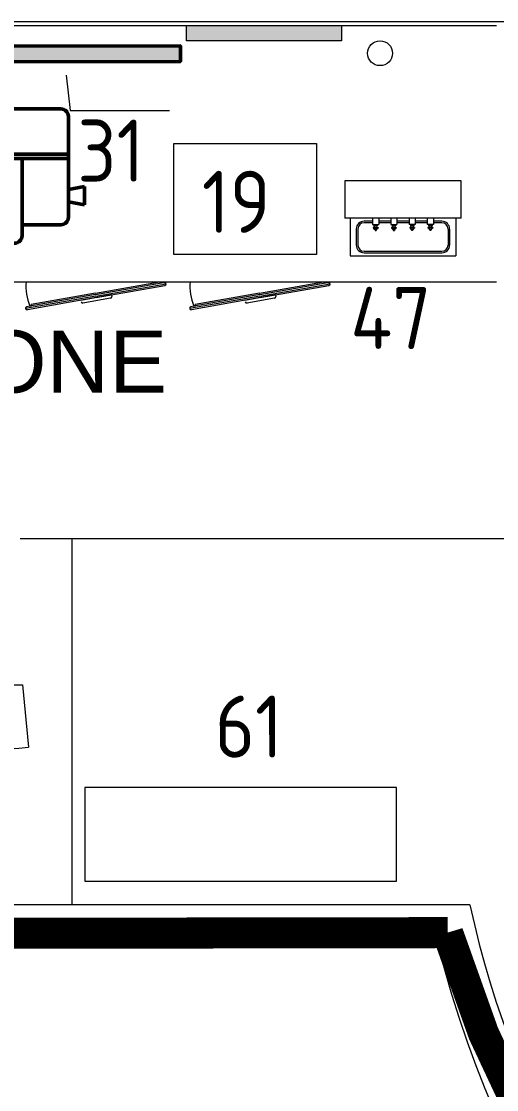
# Model space of a CAD drawing. Header units: millimetres. Extents: x 8265 to 78888, y 1905 to 34251.
# Drawn here: x 35629.5 to 35782.7, y 20045.4 to 20389.5 of the extents above; entities that cross this region are included whole.
import ezdxf
from ezdxf.enums import TextEntityAlignment as Align

# ---------------------------------------------------------------- set-up
doc = ezdxf.new("R2010")
doc.units = ezdxf.units.MM
doc.linetypes.add('HIDDEN', pattern=[9.525, 6.35, -3.175])
for name, color, linetype, lineweight in [('430_TAVOLATI_001-AM_0', 3, 'Continuous', 0), ('468_Bar attrezzature', 73, 'Continuous', 50), ('468_BAR_001-AM_0', 73, 'Continuous', 0), ('471_TESTI_POLIGONI_001-AM_0', 221, 'Continuous', 0), ('costruzioni', 10, 'Continuous', 0)]:
    doc.layers.add(name, color=color, linetype=linetype, lineweight=lineweight)
doc.styles.add('AREA', font='arial.ttf', dxfattribs={"height": 30})
doc.styles.get("Standard").update_dxf_attribs({"font": 'isocp.shx'})

# ---------------------------------------------------------------- blocks, each defined once
blk = doc.blocks.new('SUP-LOC1')
at = {"color": 0, "style": 'AREA'}
blk.add_text('mq', height=40, dxfattribs=at).set_placement((4.35, -34.77))
for tag, p in [('NAME_LOC', (15.4, 44.55)), ('AREA_AREA', (125.87, -34.77))]:
    blk.add_attdef(tag, p, '', height=40, dxfattribs=at)
blk = doc.blocks.new('AFFETTATRICE')
for p, q in [((-0.59, 42.11), (-12.69, 42.11)), ((-1.48, 41.75), (-11.43, 39.54)), ((-1.48, 41.75), (-1.48, 30.7)), ((-0.59, 43.93), (1.02, 43.93)), ((-0.59, 43.93), (-0.59, 30.7)), ((1.02, 43.93), (1.02, 30.7)), ((19.76, 42.11), (1.02, 42.11)), ((-15.11, 39.69), (-15.11, -6.04)), ((-12.69, 37.97), (-12.69, 18.94)), ((22.18, 34.3), (22.18, 39.69)), ((1.02, 34.3), (25.71, 34.3)), ((15.85, 33.79), (25.24, 33.79)), ((22.82, 31.45), (18.26, 31.45)), ((18.77, 31.45), (18.77, 15.69)), ((22.82, 13.27), (22.82, 31.45)), ((28.13, 31.88), (28.13, 8.86)), ((-1.48, 24.54), (-1.48, 15.16)), ((-0.59, 24.54), (-0.59, -8.46)), ((0.86, 24.54), (0.86, -8.46)), ((5.96, 27.25), (5.96, 27.25)), ((7.22, 24.73), (7.22, 24.73)), ((8.48, 27.25), (8.48, 27.25)), ((9.74, 24.73), (9.74, 24.73)), ((11, 27.25), (11, 27.25)), ((12.26, 24.73), (12.26, 24.73)), ((13.52, 27.25), (13.52, 27.25)), ((14.78, 24.73), (14.78, 24.73)), ((16.04, 27.25), (16.04, 27.25)), ((17.3, 24.73), (17.3, 24.73)), ((18.56, 27.25), (18.56, 27.25)), ((23.6, 27.25), (23.6, 27.25)), ((5.96, 22.21), (5.96, 22.21)), ((8.48, 22.21), (8.48, 22.21)), ((11, 22.21), (11, 22.21)), ((13.52, 22.21), (13.52, 22.21)), ((16.04, 22.21), (16.04, 22.21)), ((18.56, 22.21), (18.56, 22.21)), ((23.6, 22.21), (23.6, 22.21)), ((-1.48, 15.16), (-11.43, 17.37)), ((7.22, 19.68), (7.22, 19.68)), ((9.74, 19.68), (9.74, 19.68)), ((12.26, 19.68), (12.26, 19.68)), ((14.78, 19.68), (14.78, 19.68)), ((17.3, 19.68), (17.3, 19.68)), ((27.33, 17.78), (22.82, 17.78)), ((27.33, 15.97), (27.33, 17.78)), ((5.96, 17.16), (5.96, 17.16)), ((7.22, 14.64), (7.22, 14.64)), ((8.48, 17.16), (8.48, 17.16)), ((9.74, 14.64), (9.74, 14.64)), ((11, 17.16), (11, 17.16)), ((12.26, 14.64), (12.26, 14.64)), ((13.52, 17.16), (13.52, 17.16)), ((14.78, 14.64), (14.78, 14.64)), ((16.04, 17.16), (16.04, 17.16)), ((17.3, 14.64), (17.3, 14.64)), ((18.56, 17.16), (18.56, 17.16)), ((22.82, 15.97), (27.33, 15.97)), ((23.6, 17.16), (23.6, 17.16)), ((5.96, 12.12), (5.96, 12.12)), ((8.48, 12.12), (8.48, 12.12)), ((11, 12.12), (11, 12.12)), ((13.52, 12.12), (13.52, 12.12)), ((16.04, 12.12), (16.04, 12.12)), ((18.56, 12.12), (18.56, 12.12)), ((21.08, 12.12), (21.08, 12.12)), ((21.19, 13.27), (22.82, 13.27)), ((23.6, 12.12), (23.6, 12.12)), ((25.71, 6.44), (0.86, 6.44)), ((22.18, -6.04), (22.18, 6.44)), ((-12.69, -8.46), (19.76, -8.46)), ((10.88, -8.46), (9.89, -13.69)), ((14.83, -8.46), (15.81, -13.69)), ((9.89, -13.69), (15.81, -13.69))]:
    blk.add_line(p, q)
blk.add_lwpolyline([(-6.14, 28.28), (-6.14, 26.96, 0.414214), (-3.72, 24.54), (2.88, 24.54), (2.88, 30.7), (-3.72, 30.7, 0.414214)], format="xyb", close=True)
for centre, radius, start, end in [((-12.69, 39.69), 2.42, 90, 180), ((19.76, 39.69), 2.42, 0, 90), ((-11.08, 37.97), 1.61, 102.5288, 180), ((18.26, 33.87), 2.42, 181.8054, 270), ((22.82, 33.87), 2.42, 270, 358.1946), ((25.71, 31.88), 2.42, 0, 90), ((-11.08, 18.94), 1.61, 180, 257.4712), ((21.19, 15.69), 2.42, 180, 270), ((25.71, 8.86), 2.42, 270, 0), ((-12.69, -6.04), 2.42, 180, 270), ((19.76, -6.04), 2.42, 270, 0)]:
    blk.add_arc(centre, radius, start, end)

msp = doc.modelspace()

# ---------------------------------------------------------------- hatches: boundary and pattern name
at = {"layer": '468_BAR_001-AM_0'}
h = msp.add_hatch(color=253, dxfattribs=at)
h.dxf.hatch_style = 1
h.paths.add_polyline_path([(35682.76, 20388.21), (35732.76, 20388.21), (35732.76, 20383.21), (35682.76, 20383.21)])
h = msp.add_hatch(color=253, dxfattribs=at)
h.dxf.hatch_style = 1
h.paths.add_polyline_path([(35620.81, 20381.52), (35680.81, 20381.63), (35680.82, 20376.63), (35620.82, 20376.52)])

# ---------------------------------------------------------------- linework, layer by layer
at = {"layer": '430_TAVOLATI_001-AM_0'}
msp.add_line((35252.14, 20389.53), (35785.66, 20389.52), dxfattribs=at)
msp.add_line((35252.14, 20389.53), (35785.66, 20389.52), dxfattribs=at)
msp.add_line((35252.14, 20389.53), (35785.66, 20389.52), dxfattribs=at)
at = {"layer": '468_Bar attrezzature'}
msp.add_lwpolyline([(35620.81, 20381.52), (35680.81, 20381.63), (35680.82, 20376.63), (35620.82, 20376.52)], close=True, dxfattribs=at)
at = {"layer": '468_BAR_001-AM_0'}
for p, q in [((35257.12, 20388.21), (35782.72, 20388.21)), ((35257.12, 20388.21), (35782.72, 20388.21)), ((35733.78, 20338.13), (35733.78, 20326.13)), ((35771.28, 20338.13), (35733.78, 20338.13)), ((35771.28, 20326.13), (35771.28, 20338.13)), ((35771.28, 20326.13), (35733.78, 20326.13)), ((35735.49, 20326.13), (35735.49, 20313.97)), ((35742.71, 20326.13), (35742.71, 20324.13)), ((35744.7, 20326.13), (35744.7, 20324.13)), ((35748.59, 20326.13), (35748.59, 20324.13)), ((35750.59, 20326.13), (35750.59, 20324.13)), ((35754.48, 20326.13), (35754.48, 20324.13)), ((35756.47, 20326.13), (35756.47, 20324.13)), ((35760.36, 20326.13), (35760.36, 20324.13)), ((35762.35, 20326.13), (35762.35, 20324.13)), ((35769.57, 20326.13), (35769.57, 20313.97)), ((35737.49, 20322.63), (35737.49, 20317.47)), ((35737.99, 20322.63), (35737.99, 20317.47)), ((35742.71, 20325.13), (35739.99, 20325.13)), ((35742.71, 20324.63), (35739.99, 20324.63)), ((35742.71, 20324.13), (35744.7, 20324.13)), ((35742.92, 20323.16), (35744.49, 20323.16)), ((35742.92, 20323.16), (35742.92, 20322.92)), ((35743.02, 20323.12), (35742.92, 20323.16)), ((35743.02, 20322.96), (35742.92, 20322.92)), ((35742.92, 20322.92), (35744.49, 20322.92)), ((35743.02, 20323.12), (35743.02, 20322.96)), ((35743.02, 20323.12), (35744.39, 20323.12)), ((35743.02, 20322.96), (35744.39, 20322.96)), ((35743.15, 20324.13), (35743.15, 20323.69)), ((35743.15, 20324.07), (35744.26, 20324.07)), ((35743.15, 20323.97), (35744.26, 20323.97)), ((35743.15, 20323.86), (35744.26, 20323.86)), ((35743.15, 20323.76), (35744.26, 20323.76)), ((35743.15, 20323.69), (35744.26, 20323.69)), ((35743.45, 20323.69), (35743.45, 20323.63)), ((35743.96, 20323.69), (35743.96, 20323.63)), ((35744.26, 20324.13), (35744.26, 20323.69)), ((35744.39, 20323.12), (35744.49, 20323.16)), ((35744.39, 20323.12), (35744.39, 20322.96)), ((35744.39, 20322.96), (35744.49, 20322.92)), ((35744.49, 20323.16), (35744.49, 20322.92)), ((35748.59, 20325.13), (35744.7, 20325.13)), ((35748.59, 20324.63), (35744.7, 20324.63)), ((35748.59, 20324.13), (35750.59, 20324.13)), ((35748.9, 20323.12), (35748.8, 20323.16)), ((35748.8, 20323.16), (35748.8, 20322.92)), ((35748.8, 20323.16), (35750.38, 20323.16)), ((35748.9, 20322.96), (35748.8, 20322.92)), ((35748.8, 20322.92), (35750.38, 20322.92)), ((35748.9, 20323.12), (35750.28, 20323.12)), ((35748.9, 20323.12), (35748.9, 20322.96)), ((35748.9, 20322.96), (35750.28, 20322.96)), ((35749.04, 20324.13), (35749.04, 20323.69)), ((35749.04, 20324.07), (35750.14, 20324.07)), ((35749.04, 20323.97), (35750.14, 20323.97)), ((35749.04, 20323.86), (35750.14, 20323.86)), ((35749.04, 20323.76), (35750.14, 20323.76)), ((35749.04, 20323.69), (35750.14, 20323.69)), ((35749.33, 20323.69), (35749.33, 20323.63)), ((35749.85, 20323.69), (35749.85, 20323.63)), ((35750.14, 20324.13), (35750.14, 20323.69)), ((35750.28, 20323.12), (35750.38, 20323.16)), ((35750.28, 20323.12), (35750.28, 20322.96)), ((35750.28, 20322.96), (35750.38, 20322.92)), ((35750.38, 20323.16), (35750.38, 20322.92)), ((35754.48, 20325.13), (35750.59, 20325.13)), ((35754.48, 20324.63), (35750.59, 20324.63)), ((35756.47, 20324.13), (35754.48, 20324.13)), ((35756.26, 20323.16), (35754.69, 20323.16)), ((35754.79, 20323.12), (35754.69, 20323.16)), ((35754.69, 20323.16), (35754.69, 20322.92)), ((35754.79, 20322.96), (35754.69, 20322.92)), ((35756.26, 20322.92), (35754.69, 20322.92)), ((35756.16, 20323.12), (35754.79, 20323.12)), ((35754.79, 20323.12), (35754.79, 20322.96)), ((35756.16, 20322.96), (35754.79, 20322.96)), ((35754.92, 20324.13), (35754.92, 20323.69)), ((35756.03, 20324.07), (35754.92, 20324.07)), ((35756.03, 20323.97), (35754.92, 20323.97)), ((35756.03, 20323.86), (35754.92, 20323.86)), ((35756.03, 20323.76), (35754.92, 20323.76)), ((35756.03, 20323.69), (35754.92, 20323.69)), ((35755.21, 20323.69), (35755.21, 20323.63)), ((35755.73, 20323.69), (35755.73, 20323.63)), ((35756.03, 20324.13), (35756.03, 20323.69)), ((35756.16, 20323.12), (35756.26, 20323.16)), ((35756.16, 20323.12), (35756.16, 20322.96)), ((35756.16, 20322.96), (35756.26, 20322.92)), ((35756.26, 20323.16), (35756.26, 20322.92)), ((35760.36, 20325.13), (35756.47, 20325.13)), ((35760.36, 20324.63), (35756.47, 20324.63)), ((35762.35, 20324.13), (35760.36, 20324.13)), ((35760.67, 20323.12), (35760.57, 20323.16)), ((35762.14, 20323.16), (35760.57, 20323.16)), ((35760.57, 20323.16), (35760.57, 20322.92)), ((35760.67, 20322.96), (35760.57, 20322.92)), ((35762.14, 20322.92), (35760.57, 20322.92)), ((35762.04, 20323.12), (35760.67, 20323.12)), ((35760.67, 20323.12), (35760.67, 20322.96)), ((35762.04, 20322.96), (35760.67, 20322.96)), ((35760.8, 20324.13), (35760.8, 20323.69)), ((35761.91, 20324.07), (35760.8, 20324.07)), ((35761.91, 20323.97), (35760.8, 20323.97)), ((35761.91, 20323.86), (35760.8, 20323.86)), ((35761.91, 20323.76), (35760.8, 20323.76)), ((35761.91, 20323.69), (35760.8, 20323.69)), ((35761.1, 20323.69), (35761.1, 20323.63)), ((35761.61, 20323.69), (35761.61, 20323.63)), ((35761.91, 20324.13), (35761.91, 20323.69)), ((35762.04, 20323.12), (35762.14, 20323.16)), ((35762.04, 20323.12), (35762.04, 20322.96)), ((35762.04, 20322.96), (35762.14, 20322.92)), ((35762.14, 20323.16), (35762.14, 20322.92)), ((35765.07, 20325.13), (35762.35, 20325.13)), ((35765.07, 20324.63), (35762.35, 20324.63)), ((35767.07, 20322.63), (35767.07, 20317.47)), ((35767.57, 20322.63), (35767.57, 20317.47)), ((35743.45, 20322.44), (35743.45, 20322.34)), ((35743.45, 20322.34), (35743.96, 20322.34)), ((35743.53, 20322.34), (35743.53, 20322.1)), ((35743.53, 20322.1), (35743.89, 20322.1)), ((35743.89, 20322.34), (35743.89, 20322.1)), ((35743.96, 20322.44), (35743.96, 20322.34)), ((35749.33, 20322.44), (35749.33, 20322.34)), ((35749.33, 20322.34), (35749.85, 20322.34)), ((35749.41, 20322.34), (35749.41, 20322.1)), ((35749.41, 20322.1), (35749.77, 20322.1)), ((35749.77, 20322.34), (35749.77, 20322.1)), ((35749.85, 20322.44), (35749.85, 20322.34)), ((35755.21, 20322.44), (35755.21, 20322.34)), ((35755.73, 20322.34), (35755.21, 20322.34)), ((35755.29, 20322.34), (35755.29, 20322.1)), ((35755.65, 20322.1), (35755.29, 20322.1)), ((35755.65, 20322.34), (35755.65, 20322.1)), ((35755.73, 20322.44), (35755.73, 20322.34)), ((35761.1, 20322.44), (35761.1, 20322.34)), ((35761.61, 20322.34), (35761.1, 20322.34)), ((35761.18, 20322.34), (35761.18, 20322.1)), ((35761.53, 20322.1), (35761.18, 20322.1)), ((35761.53, 20322.34), (35761.53, 20322.1)), ((35761.61, 20322.44), (35761.61, 20322.34)), ((35735.49, 20313.97), (35769.57, 20313.97)), ((35739.99, 20315.47), (35765.07, 20315.47)), ((35739.99, 20314.97), (35765.07, 20314.97)), ((35257.12, 20305.65), (35782.72, 20305.64)), ((35653.4, 20302), (35674.08, 20305.64)), ((35674.66, 20305.24), (35675.64, 20305.41)), ((35706.26, 20302), (35726.94, 20305.64)), ((35727.52, 20305.24), (35728.51, 20305.41)), ((35653.4, 20302), (35632.72, 20298.35)), ((35653.48, 20301.5), (35674.66, 20305.24)), ((35653.57, 20301.01), (35676.22, 20305.01)), ((35653.66, 20300.52), (35675.82, 20304.43)), ((35706.26, 20302), (35685.58, 20298.35)), ((35706.35, 20301.5), (35727.52, 20305.24)), ((35706.43, 20301.01), (35729.08, 20305.01)), ((35706.52, 20300.52), (35728.68, 20304.43)), ((35653.57, 20301.01), (35630.92, 20297.02)), ((35653.66, 20300.52), (35631.5, 20296.61)), ((35653.48, 20301.5), (35632.31, 20297.77)), ((35658.58, 20301.39), (35648.73, 20299.65)), ((35658.26, 20300.32), (35649.4, 20298.75)), ((35658.58, 20301.39), (35658.67, 20300.9)), ((35706.43, 20301.01), (35683.78, 20297.02)), ((35706.52, 20300.52), (35684.36, 20296.61)), ((35706.35, 20301.5), (35685.17, 20297.77)), ((35711.45, 20301.39), (35701.6, 20299.65)), ((35711.13, 20300.32), (35702.26, 20298.75)), ((35711.45, 20301.39), (35711.53, 20300.9)), ((35632.31, 20297.77), (35631.33, 20297.6)), ((35685.17, 20297.77), (35684.19, 20297.6)), ((35629.11, 20222.95), (35810.43, 20222.95)), ((35629.95, 20175.73), (35631.84, 20155.72)), ((35774.06, 20104.95), (35502.49, 20104.95)), ((35252.13, 20095.95), (35766.91, 20095.95)), ((35252.13, 20091.95), (35763.78, 20091.95))]:
    msp.add_line(p, q, dxfattribs=at)
for points in [[(35682.76, 20388.21), (35732.76, 20388.21), (35732.76, 20383.21), (35682.76, 20383.21)], [(35724.61, 20314.4), (35678.73, 20314.4), (35678.73, 20350.22), (35724.61, 20350.22)], [(35649.99, 20112.58), (35750.43, 20112.58), (35750.43, 20142.68), (35649.99, 20142.68)]]:
    msp.add_lwpolyline(points, close=True, dxfattribs=at)
for points in [[(35644.02, 20372.14), (35645.31, 20360.86), (35677.27, 20360.86)], [(35645.87, 20104.95), (35645.87, 20222.95)], [(35584.05, 20175.73), (35629.95, 20175.73)]]:
    msp.add_lwpolyline(points, dxfattribs=at)
msp.add_circle((35745.15, 20379.26, 17.37), 4, dxfattribs=at)
for centre, radius, start, end in [((35739.99, 20322.63, 3.08), 2.5, 90, 180), ((35739.99, 20322.63, 3.08), 2, 90, 180), ((35743.71, 20323.04, 3.08), 0.648, 10.7839, 169.2161), ((35743.71, 20323.04, 3.08), 0.648, 190.7839, 349.2161), ((35743.7, 20323.04, 3.08), 0.599, 11.4758, 168.5242), ((35743.7, 20323.04, 3.08), 0.599, 191.865, 348.135), ((35749.59, 20323.04, 3.08), 0.648, 10.7839, 169.2161), ((35749.59, 20323.04, 3.08), 0.648, 190.7839, 349.2161), ((35749.59, 20323.04, 3.08), 0.599, 11.4758, 168.5242), ((35749.59, 20323.04, 3.08), 0.599, 191.865, 348.135), ((35755.47, 20323.04, 3.08), 0.648, 10.7839, 169.2161), ((35755.47, 20323.04, 3.08), 0.648, 190.7839, 349.2161), ((35755.47, 20323.04, 3.08), 0.599, 11.4758, 168.5242), ((35755.47, 20323.04, 3.08), 0.599, 191.865, 348.135), ((35761.36, 20323.04, 3.08), 0.648, 10.7839, 169.2161), ((35761.36, 20323.04, 3.08), 0.648, 190.7839, 349.2161), ((35761.36, 20323.04, 3.08), 0.599, 11.4758, 168.5242), ((35761.36, 20323.04, 3.08), 0.599, 191.865, 348.135), ((35765.07, 20322.63, 3.08), 2.5, 0, 90), ((35765.07, 20322.63, 3.08), 2, 0, 90), ((35739.99, 20317.47, 3.08), 2.5, 180, 270), ((35739.99, 20317.47, 3.08), 2, 180, 270), ((35765.07, 20317.47, 3.08), 2.5, 270, 0), ((35765.07, 20317.47, 3.08), 2, 270, 0), ((35646.76, 20304.11, 20.44), 15.78, 174.4059, 203.6726), ((35674.57, 20305.73, 20.44), 0.5, 190, 280), ((35675.73, 20304.92, 20.44), 0.5, 10, 100), ((35699.62, 20304.11, 20.44), 15.78, 174.4059, 203.6726), ((35727.43, 20305.73, 20.44), 0.5, 190, 280), ((35728.59, 20304.92, 20.44), 0.5, 10, 100), ((35675.73, 20304.92, 20.44), 0.5, 280, 10), ((35728.59, 20304.92, 20.44), 0.5, 280, 10), ((35649.31, 20299.25, 20.44), 0.5, 190, 280), ((35658.18, 20300.81, 20.44), 0.5, 280, 10), ((35702.18, 20299.25, 20.44), 0.5, 190, 280), ((35711.04, 20300.81, 20.44), 0.5, 280, 10), ((35631.41, 20297.11, 20.44), 0.5, 100, 190), ((35631.41, 20297.11, 20.44), 0.5, 190, 280), ((35632.22, 20298.26, 20.44), 0.5, 280, 10), ((35684.28, 20297.11, 20.44), 0.5, 100, 190), ((35684.28, 20297.11, 20.44), 0.5, 190, 280), ((35685.09, 20298.26, 20.44), 0.5, 280, 10), ((36101.07, 20177.19, 3.13), 347.89, 194.1823, 0), ((36101.07, 20177.19, 3.13), 343.89, 193.6639, 0), ((35603.98, 20429.19, 5.02), 274.89, 265.5045, 275.8174), ((36101.07, 20177.19, 3.11), 334.89, 192.4567, 227.9423)]:
    msp.add_arc(centre, radius, start, end, dxfattribs=at)
at = {"layer": 'costruzioni', "linetype": 'HIDDEN', "const_width": 10}
msp.add_lwpolyline([(36675.16, 20076.04), (38832.97, 20076.04), (38832.97, 19702.44), (35314.34, 19700.21), (35005.08, 20062), (34753.93, 20062), (34753.93, 20094.43), (35766.91, 20095.95, 0.3243), (36101.07, 19842.3, 0.451169), (36435.7, 20228.56), (36435.5, 20297.95), (36675.19, 20300.21)], format="xyb", close=True, dxfattribs=at)

# ---------------------------------------------------------------- block references
at = {"layer": '468_Bar attrezzature', "xscale": -1, "rotation": 89.99999999999993}
msp.add_blockref('AFFETTATRICE', (35636.23, 20346.19), dxfattribs=at)
at = {"layer": '471_TESTI_POLIGONI_001-AM_0', "xscale": 0.5, "yscale": 0.5, "zscale": 0.5}
msp.add_blockref('SUP-LOC1', (35446.78, 20247.64), dxfattribs=at).add_auto_attribs({'NAME_LOC': 'AREA BANCONE', 'AREA_AREA': '41'})

# ---------------------------------------------------------------- texts
at = {"layer": '468_BAR_001-AM_0'}
msp.add_text('31', height=20, dxfattribs=at).set_placement((35658.39, 20347.86, 0), align=Align.MIDDLE_CENTER)
msp.add_text('19', height=20, rotation=0.0002, dxfattribs=at).set_placement((35698.81, 20331.39, 0), align=Align.MIDDLE_CENTER)
msp.add_text('47', height=20, dxfattribs=at).set_placement((35735.57, 20283.97))
msp.add_text('61', height=20, rotation=0.1439, dxfattribs=at).set_placement((35691.86, 20152.29, 4.05))

doc.saveas('drawing.dxf')
